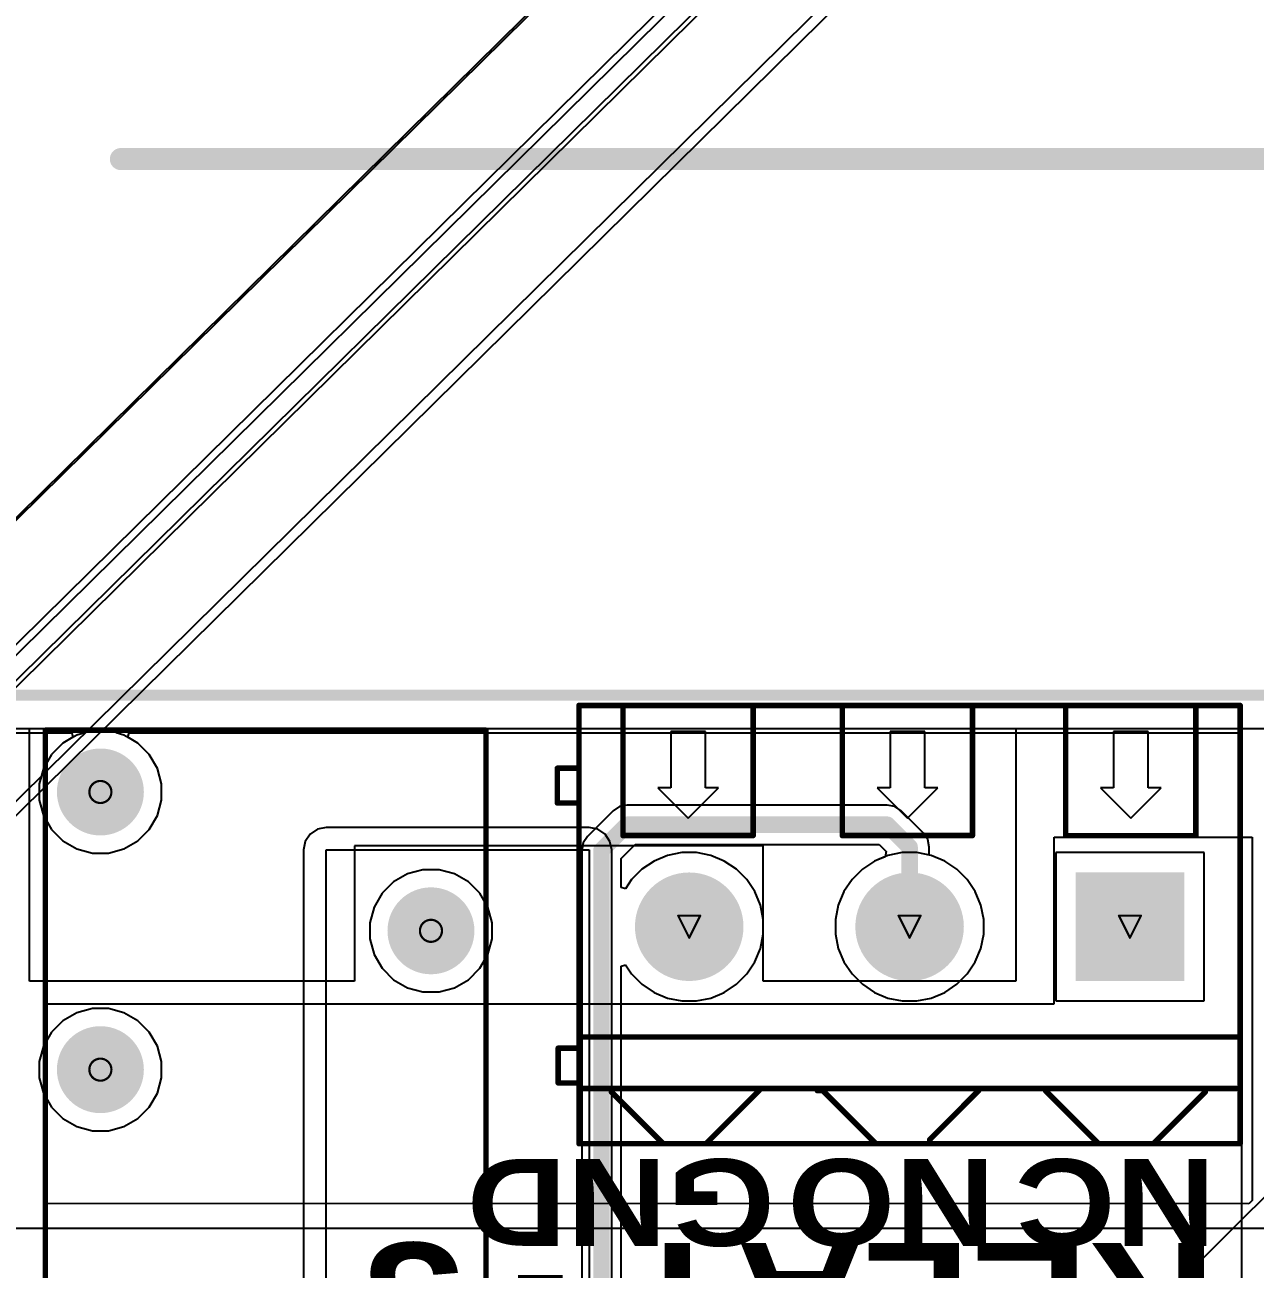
# Model space of a CAD drawing. Header units: inches. Extents: x -5 to 5328, y -4 to 5281.
# Drawn here: x 78.08 to 106.44, y 92.77 to 121.45 of the extents above; entities that cross this region are included whole.
import ezdxf

# ---------------------------------------------------------------- set-up
doc = ezdxf.new("R2010")
doc.units = ezdxf.units.IN
for name, color, linetype in [('Board Outline', 216, 'Continuous'), ('Bottom Layer', 5, 'Continuous'), ('Bottom Solder', 6, 'Continuous'), ('Dimensions', 6, 'Continuous'), ('Drill Drawing', 1, 'Continuous'), ('Layer 1', 16, 'Continuous'), ('Layer 2', 76, 'Continuous'), ('Multi-Layer', 9, 'Continuous'), ('Pad Holes', 156, 'Continuous'), ('Top Layer', 1, 'Continuous'), ('Top Overlay', 2, 'Continuous'), ('Top Solder', 216, 'Continuous')]:
    doc.layers.add(name, color=color, linetype=linetype)
doc.styles.add('Arial Black_Bold', font='', dxfattribs={"height": 0.2})
doc.styles.get('Arial Black_Bold').set_extended_font_data('Arial Black', bold=True)

# ---------------------------------------------------------------- blocks, each defined once
blk = doc.blocks.new('28_UFQFPN__4_4__7')
at = {"layer": 'Top Solder'}
for p in [(-1.739, 1.711), (-1.589, -1.289), (-1.289, -1.589), (-1.289, 2.211), (1.561, -1.589), (1.711, 2.211), (2.211, -1.289), (2.211, 1.711)]:
    blk.add_line(p, (5314.123, 5237.764), dxfattribs=at)
blk = doc.blocks.new('10_VQFN_HR__3_3__11')
at = {"layer": 'Top Solder'}
blk.add_line((1.326, 1.775), (5255.107, 5220.903), dxfattribs=at)
blk = doc.blocks.new('G6RN_1_DC24_122')
at = {"layer": 'Bottom Layer'}
h = blk.add_hatch(color=5, dxfattribs=at)
edge = h.paths.add_edge_path()
edge.add_arc((-3.81, 12.7), 0.9, 0, 360)
h = blk.add_hatch(color=5, dxfattribs=at)
edge = h.paths.add_edge_path()
edge.add_arc((3.81, 12.7), 0.9, 0, 360)
h = blk.add_hatch(color=5, dxfattribs=at)
edge = h.paths.add_edge_path()
edge.add_arc((3.81, -6.3), 0.9, 0, 360)
h = blk.add_hatch(color=5, dxfattribs=at)
edge = h.paths.add_edge_path()
edge.add_arc((-3.81, -9.5), 0.9, 0, 360)
h = blk.add_hatch(color=5, dxfattribs=at)
edge = h.paths.add_edge_path()
edge.add_arc((3.81, -12.7), 0.9, 0, 360)
at = {"layer": 'Bottom Solder'}
h = blk.add_hatch(color=6, dxfattribs=at)
edge = h.paths.add_edge_path()
edge.add_arc((-3.81, 12.7), 1.002, 0, 360)
h = blk.add_hatch(color=6, dxfattribs=at)
edge = h.paths.add_edge_path()
edge.add_arc((3.81, 12.7), 1.002, 0, 360)
h = blk.add_hatch(color=6, dxfattribs=at)
edge = h.paths.add_edge_path()
edge.add_arc((3.81, -6.3), 1.002, 0, 360)
h = blk.add_hatch(color=6, dxfattribs=at)
edge = h.paths.add_edge_path()
edge.add_arc((-3.81, -9.5), 1.002, 0, 360)
h = blk.add_hatch(color=6, dxfattribs=at)
edge = h.paths.add_edge_path()
edge.add_arc((3.81, -12.7), 1.002, 0, 360)
at = {"layer": 'Layer 1'}
h = blk.add_hatch(color=16, dxfattribs=at)
edge = h.paths.add_edge_path()
edge.add_arc((-3.81, 12.7), 0.9, 0, 360)
h = blk.add_hatch(color=16, dxfattribs=at)
edge = h.paths.add_edge_path()
edge.add_arc((3.81, 12.7), 0.9, 0, 360)
h = blk.add_hatch(color=16, dxfattribs=at)
edge = h.paths.add_edge_path()
edge.add_arc((3.81, -6.3), 0.9, 0, 360)
h = blk.add_hatch(color=16, dxfattribs=at)
edge = h.paths.add_edge_path()
edge.add_arc((-3.81, -9.5), 0.9, 0, 360)
h = blk.add_hatch(color=16, dxfattribs=at)
edge = h.paths.add_edge_path()
edge.add_arc((3.81, -12.7), 0.9, 0, 360)
at = {"layer": 'Layer 2'}
h = blk.add_hatch(color=76, dxfattribs=at)
edge = h.paths.add_edge_path()
edge.add_arc((-3.81, 12.7), 0.9, 0, 360)
h = blk.add_hatch(color=76, dxfattribs=at)
edge = h.paths.add_edge_path()
edge.add_arc((3.81, 12.7), 0.9, 0, 360)
h = blk.add_hatch(color=76, dxfattribs=at)
edge = h.paths.add_edge_path()
edge.add_arc((3.81, -6.3), 0.9, 0, 360)
h = blk.add_hatch(color=76, dxfattribs=at)
edge = h.paths.add_edge_path()
edge.add_arc((-3.81, -9.5), 0.9, 0, 360)
h = blk.add_hatch(color=76, dxfattribs=at)
edge = h.paths.add_edge_path()
edge.add_arc((3.81, -12.7), 0.9, 0, 360)
at = {"layer": 'Multi-Layer'}
h = blk.add_hatch(color=9, dxfattribs=at)
edge = h.paths.add_edge_path()
edge.add_arc((-3.81, 12.7), 0.9, 0, 360)
h = blk.add_hatch(color=9, dxfattribs=at)
edge = h.paths.add_edge_path()
edge.add_arc((3.81, 12.7), 0.9, 0, 360)
h = blk.add_hatch(color=9, dxfattribs=at)
edge = h.paths.add_edge_path()
edge.add_arc((3.81, -6.3), 0.9, 0, 360)
h = blk.add_hatch(color=9, dxfattribs=at)
edge = h.paths.add_edge_path()
edge.add_arc((-3.81, -9.5), 0.9, 0, 360)
h = blk.add_hatch(color=9, dxfattribs=at)
edge = h.paths.add_edge_path()
edge.add_arc((3.81, -12.7), 0.9, 0, 360)
at = {"layer": 'Pad Holes'}
h = blk.add_hatch(color=7, dxfattribs=at)
edge = h.paths.add_edge_path()
edge.add_arc((-3.81, 12.7), 0.6, 0, 360)
h = blk.add_hatch(color=7, dxfattribs=at)
edge = h.paths.add_edge_path()
edge.add_arc((3.81, 12.7), 0.6, 0, 360)
h = blk.add_hatch(color=7, dxfattribs=at)
edge = h.paths.add_edge_path()
edge.add_arc((3.81, -6.3), 0.6, 0, 360)
h = blk.add_hatch(color=7, dxfattribs=at)
edge = h.paths.add_edge_path()
edge.add_arc((-3.81, -9.5), 0.6, 0, 360)
h = blk.add_hatch(color=7, dxfattribs=at)
edge = h.paths.add_edge_path()
edge.add_arc((3.81, -12.7), 0.6, 0, 360)
at = {"layer": 'Top Layer'}
h = blk.add_hatch(color=1, dxfattribs=at)
edge = h.paths.add_edge_path()
edge.add_arc((-3.81, 12.7), 0.9, 0, 360)
h = blk.add_hatch(color=1, dxfattribs=at)
edge = h.paths.add_edge_path()
edge.add_arc((3.81, 12.7), 0.9, 0, 360)
h = blk.add_hatch(color=1, dxfattribs=at)
edge = h.paths.add_edge_path()
edge.add_arc((3.81, -6.3), 0.9, 0, 360)
h = blk.add_hatch(color=1, dxfattribs=at)
edge = h.paths.add_edge_path()
edge.add_arc((-3.81, -9.5), 0.9, 0, 360)
h = blk.add_hatch(color=1, dxfattribs=at)
edge = h.paths.add_edge_path()
edge.add_arc((3.81, -12.7), 0.9, 0, 360)
at = {"layer": 'Top Solder'}
h = blk.add_hatch(color=216, dxfattribs=at)
edge = h.paths.add_edge_path()
edge.add_arc((-3.81, 12.7), 1.002, 0, 360)
h = blk.add_hatch(color=216, dxfattribs=at)
edge = h.paths.add_edge_path()
edge.add_arc((3.81, 12.7), 1.002, 0, 360)
h = blk.add_hatch(color=216, dxfattribs=at)
edge = h.paths.add_edge_path()
edge.add_arc((3.81, -6.3), 1.002, 0, 360)
h = blk.add_hatch(color=216, dxfattribs=at)
edge = h.paths.add_edge_path()
edge.add_arc((-3.81, -9.5), 1.002, 0, 360)
h = blk.add_hatch(color=216, dxfattribs=at)
edge = h.paths.add_edge_path()
edge.add_arc((3.81, -12.7), 1.002, 0, 360)
at = {"layer": 'Top Overlay'}
for points in [[(5.08, 14.377, 0.127, 0.127, 0), (-5.08, 14.377, 0.127, 0.127, 0)], [(-5.08, -14.123, 0.127, 0.127, 0), (-5.08, 14.377, 0.127, 0.127, 0)], [(5.08, -14.123, 0.127, 0.127, 0), (5.08, 14.377, 0.127, 0.127, 0)], [(1.524, 13.462, 0.127, 0.127, 0), (-1.524, 13.462, 0.127, 0.127, 0)], [(-1.524, 13.462, 0.127, 0.127, 0), (-1.524, 12.192, 0.127, 0.127, 0)], [(1.524, 13.462, 0.127, 0.127, 0), (1.524, 12.192, 0.127, 0.127, 0)], [(1.524, 12.192, 0.127, 0.127, 0), (-1.524, 12.192, 0.127, 0.127, 0)], [(5.08, -14.123, 0.127, 0.127, 0), (-5.08, -14.123, 0.127, 0.127, 0)]]:
    blk.add_lwpolyline(points, format="xyseb", dxfattribs=at)
for points in [[(-5.112, 14.377, 0.0635, 0.0635, 1), (-5.048, 14.377, 0.0635, 0.0635, 1)], [(-5.112, 14.377, 0.0635, 0.0635, 1), (-5.048, 14.377, 0.0635, 0.0635, 1)], [(5.048, 14.377, 0.0635, 0.0635, 1), (5.112, 14.377, 0.0635, 0.0635, 1)], [(5.048, 14.377, 0.0635, 0.0635, 1), (5.112, 14.377, 0.0635, 0.0635, 1)], [(-1.556, 13.462, 0.0635, 0.0635, 1), (-1.492, 13.462, 0.0635, 0.0635, 1)], [(-1.556, 13.462, 0.0635, 0.0635, 1), (-1.492, 13.462, 0.0635, 0.0635, 1)], [(1.492, 13.462, 0.0635, 0.0635, 1), (1.556, 13.462, 0.0635, 0.0635, 1)], [(1.492, 13.462, 0.0635, 0.0635, 1), (1.556, 13.462, 0.0635, 0.0635, 1)], [(-1.556, 12.192, 0.0635, 0.0635, 1), (-1.492, 12.192, 0.0635, 0.0635, 1)], [(-1.556, 12.192, 0.0635, 0.0635, 1), (-1.492, 12.192, 0.0635, 0.0635, 1)], [(1.492, 12.192, 0.0635, 0.0635, 1), (1.556, 12.192, 0.0635, 0.0635, 1)], [(1.492, 12.192, 0.0635, 0.0635, 1), (1.556, 12.192, 0.0635, 0.0635, 1)], [(-5.112, -14.123, 0.0635, 0.0635, 1), (-5.048, -14.123, 0.0635, 0.0635, 1)], [(-5.112, -14.123, 0.0635, 0.0635, 1), (-5.048, -14.123, 0.0635, 0.0635, 1)], [(5.048, -14.123, 0.0635, 0.0635, 1), (5.112, -14.123, 0.0635, 0.0635, 1)], [(5.048, -14.123, 0.0635, 0.0635, 1), (5.112, -14.123, 0.0635, 0.0635, 1)]]:
    blk.add_lwpolyline(points, format="xyseb", close=True, dxfattribs=at)
blk = doc.blocks.new('DB128L_5_08_3P_GY_S_126')
at = {"layer": 'Bottom Layer'}
blk.add_hatch(color=5, dxfattribs=at).paths.add_polyline_path([(-6.28, 1.2), (-3.88, 1.2), (-3.88, -1.2), (-6.28, -1.2)])
h = blk.add_hatch(color=5, dxfattribs=at)
edge = h.paths.add_edge_path()
edge.add_arc((0, 0), 1.2, 0, 360)
h = blk.add_hatch(color=5, dxfattribs=at)
edge = h.paths.add_edge_path()
edge.add_arc((5.08, 0), 1.2, 0, 360)
at = {"layer": 'Bottom Solder'}
blk.add_hatch(color=6, dxfattribs=at).paths.add_polyline_path([(-6.331, 1.251), (-3.829, 1.251), (-3.829, -1.251), (-6.331, -1.251)])
h = blk.add_hatch(color=6, dxfattribs=at)
edge = h.paths.add_edge_path()
edge.add_arc((0, 0), 1.251, 0, 360)
h = blk.add_hatch(color=6, dxfattribs=at)
edge = h.paths.add_edge_path()
edge.add_arc((5.08, 0), 1.251, 0, 360)
at = {"layer": 'Layer 1'}
blk.add_hatch(color=16, dxfattribs=at).paths.add_polyline_path([(-6.28, 1.2), (-3.88, 1.2), (-3.88, -1.2), (-6.28, -1.2)])
h = blk.add_hatch(color=16, dxfattribs=at)
edge = h.paths.add_edge_path()
edge.add_arc((0, 0), 1.2, 0, 360)
h = blk.add_hatch(color=16, dxfattribs=at)
edge = h.paths.add_edge_path()
edge.add_arc((5.08, 0), 1.2, 0, 360)
at = {"layer": 'Layer 2'}
blk.add_hatch(color=76, dxfattribs=at).paths.add_polyline_path([(-6.28, 1.2), (-3.88, 1.2), (-3.88, -1.2), (-6.28, -1.2)])
h = blk.add_hatch(color=76, dxfattribs=at)
edge = h.paths.add_edge_path()
edge.add_arc((0, 0), 1.2, 0, 360)
h = blk.add_hatch(color=76, dxfattribs=at)
edge = h.paths.add_edge_path()
edge.add_arc((5.08, 0), 1.2, 0, 360)
at = {"layer": 'Multi-Layer'}
blk.add_hatch(color=9, dxfattribs=at).paths.add_polyline_path([(-6.28, 1.2), (-3.88, 1.2), (-3.88, -1.2), (-6.28, -1.2)])
h = blk.add_hatch(color=9, dxfattribs=at)
edge = h.paths.add_edge_path()
edge.add_arc((0, 0), 1.2, 0, 360)
h = blk.add_hatch(color=9, dxfattribs=at)
edge = h.paths.add_edge_path()
edge.add_arc((5.08, 0), 1.2, 0, 360)
at = {"layer": 'Pad Holes'}
h = blk.add_hatch(color=7, dxfattribs=at)
edge = h.paths.add_edge_path()
edge.add_arc((-5.08, 0), 0.8, 0, 360)
h = blk.add_hatch(color=7, dxfattribs=at)
edge = h.paths.add_edge_path()
edge.add_arc((0, 0), 0.8, 0, 360)
h = blk.add_hatch(color=7, dxfattribs=at)
edge = h.paths.add_edge_path()
edge.add_arc((5.08, 0), 0.8, 0, 360)
at = {"layer": 'Top Layer'}
blk.add_hatch(color=1, dxfattribs=at).paths.add_polyline_path([(-6.28, 1.2), (-3.88, 1.2), (-3.88, -1.2), (-6.28, -1.2)])
h = blk.add_hatch(color=1, dxfattribs=at)
edge = h.paths.add_edge_path()
edge.add_arc((0, 0), 1.2, 0, 360)
h = blk.add_hatch(color=1, dxfattribs=at)
edge = h.paths.add_edge_path()
edge.add_arc((5.08, 0), 1.2, 0, 360)
at = {"layer": 'Top Solder'}
blk.add_hatch(color=216, dxfattribs=at).paths.add_polyline_path([(-6.331, 1.251), (-3.829, 1.251), (-3.829, -1.251), (-6.331, -1.251)])
h = blk.add_hatch(color=216, dxfattribs=at)
edge = h.paths.add_edge_path()
edge.add_arc((0, 0), 1.251, 0, 360)
h = blk.add_hatch(color=216, dxfattribs=at)
edge = h.paths.add_edge_path()
edge.add_arc((5.08, 0), 1.251, 0, 360)
at = {"layer": 'Top Overlay'}
for p, q in [((-5.1, -2.5), (-5.8, -3.2)), ((-4.4, -3.2), (-5.1, -2.5)), ((-5.1, -2.5), (-5.1, -2.5)), ((0.048, -2.5), (-0.652, -3.2)), ((0.748, -3.2), (0.048, -2.5)), ((0.048, -2.5), (0.048, -2.5)), ((5.103, -2.5), (4.403, -3.2)), ((5.803, -3.2), (5.103, -2.5)), ((5.103, -2.5), (5.103, -2.5)), ((-5.8, -3.2), (-5.5, -3.2)), ((-5.5, -3.2), (-5.5, -4.5)), ((-4.7, -4.5), (-4.7, -3.2)), ((-4.7, -3.2), (-4.4, -3.2)), ((-0.652, -3.2), (-0.352, -3.2)), ((-0.352, -3.2), (-0.352, -4.5)), ((0.448, -4.5), (0.448, -3.2)), ((0.448, -3.2), (0.748, -3.2)), ((4.403, -3.2), (4.703, -3.2)), ((4.703, -3.2), (4.703, -4.5)), ((5.503, -4.5), (5.503, -3.2)), ((5.503, -3.2), (5.803, -3.2)), ((-5.5, -4.5), (-4.7, -4.5)), ((-0.352, -4.5), (0.448, -4.5)), ((4.703, -4.5), (5.503, -4.5))]:
    blk.add_line(p, q, dxfattribs=at)
for points in [[(-7.62, -5.1, 0.127, 0.127, 0), (-7.62, 5, 0.127, 0.127, 0)], [(7.62, 5, 0.127, 0.127, 0), (-7.62, 5, 0.127, 0.127, 0)], [(-5.623, 5, 0.127, 0.127, 0), (-6.817, 3.806, 0.127, 0.127, 0)], [(-4.356, 5, 0.127, 0.127, 0), (-4.455, 5, 0.127, 0.127, 0)], [(-3.134, 3.778, 0.127, 0.127, 0), (-4.356, 5, 0.127, 0.127, 0)], [(-0.467, 4.902, 0.127, 0.127, 0), (-1.59, 3.778, 0.127, 0.127, 0)], [(-0.467, 5, 0.127, 0.127, 0), (-0.467, 4.902, 0.127, 0.127, 0)], [(2, 3.778, 0.127, 0.127, 0), (0.778, 5, 0.127, 0.127, 0)], [(4.689, 4.997, 0.127, 0.127, 0), (3.47, 3.778, 0.127, 0.127, 0)], [(4.689, 5, 0.127, 0.127, 0), (4.689, 4.997, 0.127, 0.127, 0)], [(6.874, 3.806, 0.127, 0.127, 0), (5.68, 5, 0.127, 0.127, 0)], [(7.62, 5, 0.127, 0.127, 0), (7.62, -5.1, 0.127, 0.127, 0)], [(7.53, 3.729, 0.127, 0.127, 0), (-7.53, 3.729, 0.127, 0.127, 0)], [(-6.817, 3.778, 0.127, 0.127, 0), (-6.817, 3.806, 0.127, 0.127, 0)], [(2.124, 3.778, 0.127, 0.127, 0), (2, 3.778, 0.127, 0.127, 0)], [(6.874, 3.806, 0.127, 0.127, 0), (6.874, 3.778, 0.127, 0.127, 0)], [(8.1, 3.6, 0.127, 0.127, 0), (7.6, 3.6, 0.127, 0.127, 0)], [(8.1, 3.6, 0.127, 0.127, 0), (8.1, 2.8, 0.127, 0.127, 0)], [(7.53, 2.54, 0.127, 0.127, 0), (-7.53, 2.54, 0.127, 0.127, 0)], [(8.1, 2.8, 0.127, 0.127, 0), (7.6, 2.8, 0.127, 0.127, 0)], [(-3.599, -2.1, 0.127, 0.127, 0), (-6.599, -2.1, 0.127, 0.127, 0)], [(-6.599, -2.1, 0.127, 0.127, 0), (-6.599, -5.1, 0.127, 0.127, 0)], [(-3.599, -2.1, 0.127, 0.127, 0), (-3.599, -5.1, 0.127, 0.127, 0)], [(1.55, -2.101, 0.127, 0.127, 0), (-1.449, -2.101, 0.127, 0.127, 0)], [(-1.449, -2.101, 0.127, 0.127, 0), (-1.449, -5.1, 0.127, 0.127, 0)], [(1.55, -2.101, 0.127, 0.127, 0), (1.55, -5.1, 0.127, 0.127, 0)], [(6.605, -2.101, 0.127, 0.127, 0), (3.605, -2.101, 0.127, 0.127, 0)], [(3.605, -2.101, 0.127, 0.127, 0), (3.605, -5.1, 0.127, 0.127, 0)], [(6.605, -5.1, 0.127, 0.127, 0), (6.605, -2.101, 0.127, 0.127, 0)], [(8.12, -2.853, 0.127, 0.127, 0), (7.62, -2.853, 0.127, 0.127, 0)], [(8.12, -2.853, 0.127, 0.127, 0), (8.12, -3.653, 0.127, 0.127, 0)], [(8.12, -3.653, 0.127, 0.127, 0), (7.62, -3.653, 0.127, 0.127, 0)], [(7.62, -5.1, 0.127, 0.127, 0), (-7.62, -5.1, 0.127, 0.127, 0)]]:
    blk.add_lwpolyline(points, format="xyseb", dxfattribs=at)
for points in [[(-7.652, 5, 0.0635, 0.0635, 1), (-7.588, 5, 0.0635, 0.0635, 1)], [(-7.652, 5, 0.0635, 0.0635, 1), (-7.588, 5, 0.0635, 0.0635, 1)], [(-5.655, 5, 0.0635, 0.0635, 1), (-5.591, 5, 0.0635, 0.0635, 1)], [(-4.486, 5, 0.0635, 0.0635, 1), (-4.423, 5, 0.0635, 0.0635, 1)], [(-4.387, 5, 0.0635, 0.0635, 1), (-4.324, 5, 0.0635, 0.0635, 1)], [(-4.387, 5, 0.0635, 0.0635, 1), (-4.324, 5, 0.0635, 0.0635, 1)], [(-0.499, 5, 0.0635, 0.0635, 1), (-0.435, 5, 0.0635, 0.0635, 1)], [(-0.499, 4.902, 0.0635, 0.0635, 1), (-0.435, 4.902, 0.0635, 0.0635, 1)], [(-0.499, 4.902, 0.0635, 0.0635, 1), (-0.435, 4.902, 0.0635, 0.0635, 1)], [(0.746, 5, 0.0635, 0.0635, 1), (0.81, 5, 0.0635, 0.0635, 1)], [(4.658, 5, 0.0635, 0.0635, 1), (4.721, 5, 0.0635, 0.0635, 1)], [(4.658, 4.997, 0.0635, 0.0635, 1), (4.721, 4.997, 0.0635, 0.0635, 1)], [(4.658, 4.997, 0.0635, 0.0635, 1), (4.721, 4.997, 0.0635, 0.0635, 1)], [(5.648, 5, 0.0635, 0.0635, 1), (5.712, 5, 0.0635, 0.0635, 1)], [(7.588, 5, 0.0635, 0.0635, 1), (7.652, 5, 0.0635, 0.0635, 1)], [(7.588, 5, 0.0635, 0.0635, 1), (7.652, 5, 0.0635, 0.0635, 1)], [(-7.562, 3.729, 0.0635, 0.0635, 1), (-7.498, 3.729, 0.0635, 0.0635, 1)], [(-6.849, 3.806, 0.0635, 0.0635, 1), (-6.785, 3.806, 0.0635, 0.0635, 1)], [(-6.849, 3.806, 0.0635, 0.0635, 1), (-6.785, 3.806, 0.0635, 0.0635, 1)], [(-6.849, 3.778, 0.0635, 0.0635, 1), (-6.785, 3.778, 0.0635, 0.0635, 1)], [(-3.166, 3.778, 0.0635, 0.0635, 1), (-3.102, 3.778, 0.0635, 0.0635, 1)], [(-1.622, 3.778, 0.0635, 0.0635, 1), (-1.559, 3.778, 0.0635, 0.0635, 1)], [(1.968, 3.778, 0.0635, 0.0635, 1), (2.031, 3.778, 0.0635, 0.0635, 1)], [(1.968, 3.778, 0.0635, 0.0635, 1), (2.031, 3.778, 0.0635, 0.0635, 1)], [(2.092, 3.778, 0.0635, 0.0635, 1), (2.156, 3.778, 0.0635, 0.0635, 1)], [(3.438, 3.778, 0.0635, 0.0635, 1), (3.502, 3.778, 0.0635, 0.0635, 1)], [(6.842, 3.806, 0.0635, 0.0635, 1), (6.906, 3.806, 0.0635, 0.0635, 1)], [(6.842, 3.806, 0.0635, 0.0635, 1), (6.906, 3.806, 0.0635, 0.0635, 1)], [(6.842, 3.778, 0.0635, 0.0635, 1), (6.906, 3.778, 0.0635, 0.0635, 1)], [(7.498, 3.729, 0.0635, 0.0635, 1), (7.562, 3.729, 0.0635, 0.0635, 1)], [(7.568, 3.6, 0.0635, 0.0635, 1), (7.632, 3.6, 0.0635, 0.0635, 1)], [(8.068, 3.6, 0.0635, 0.0635, 1), (8.132, 3.6, 0.0635, 0.0635, 1)], [(8.068, 3.6, 0.0635, 0.0635, 1), (8.132, 3.6, 0.0635, 0.0635, 1)], [(-7.562, 2.54, 0.0635, 0.0635, 1), (-7.498, 2.54, 0.0635, 0.0635, 1)], [(7.498, 2.54, 0.0635, 0.0635, 1), (7.562, 2.54, 0.0635, 0.0635, 1)], [(7.568, 2.8, 0.0635, 0.0635, 1), (7.632, 2.8, 0.0635, 0.0635, 1)], [(8.068, 2.8, 0.0635, 0.0635, 1), (8.132, 2.8, 0.0635, 0.0635, 1)], [(8.068, 2.8, 0.0635, 0.0635, 1), (8.132, 2.8, 0.0635, 0.0635, 1)], [(-6.631, -2.1, 0.0635, 0.0635, 1), (-6.567, -2.1, 0.0635, 0.0635, 1)], [(-6.631, -2.1, 0.0635, 0.0635, 1), (-6.567, -2.1, 0.0635, 0.0635, 1)], [(-3.631, -2.1, 0.0635, 0.0635, 1), (-3.567, -2.1, 0.0635, 0.0635, 1)], [(-3.631, -2.1, 0.0635, 0.0635, 1), (-3.567, -2.1, 0.0635, 0.0635, 1)], [(-1.481, -2.101, 0.0635, 0.0635, 1), (-1.418, -2.101, 0.0635, 0.0635, 1)], [(-1.481, -2.101, 0.0635, 0.0635, 1), (-1.418, -2.101, 0.0635, 0.0635, 1)], [(1.519, -2.101, 0.0635, 0.0635, 1), (1.582, -2.101, 0.0635, 0.0635, 1)], [(1.519, -2.101, 0.0635, 0.0635, 1), (1.582, -2.101, 0.0635, 0.0635, 1)], [(3.574, -2.101, 0.0635, 0.0635, 1), (3.637, -2.101, 0.0635, 0.0635, 1)], [(3.574, -2.101, 0.0635, 0.0635, 1), (3.637, -2.101, 0.0635, 0.0635, 1)], [(6.573, -2.101, 0.0635, 0.0635, 1), (6.637, -2.101, 0.0635, 0.0635, 1)], [(6.573, -2.101, 0.0635, 0.0635, 1), (6.637, -2.101, 0.0635, 0.0635, 1)], [(7.588, -2.853, 0.0635, 0.0635, 1), (7.652, -2.853, 0.0635, 0.0635, 1)], [(8.088, -2.853, 0.0635, 0.0635, 1), (8.152, -2.853, 0.0635, 0.0635, 1)], [(8.088, -2.853, 0.0635, 0.0635, 1), (8.152, -2.853, 0.0635, 0.0635, 1)], [(7.588, -3.653, 0.0635, 0.0635, 1), (7.652, -3.653, 0.0635, 0.0635, 1)], [(8.088, -3.653, 0.0635, 0.0635, 1), (8.152, -3.653, 0.0635, 0.0635, 1)], [(8.088, -3.653, 0.0635, 0.0635, 1), (8.152, -3.653, 0.0635, 0.0635, 1)], [(-7.652, -5.1, 0.0635, 0.0635, 1), (-7.588, -5.1, 0.0635, 0.0635, 1)], [(-7.652, -5.1, 0.0635, 0.0635, 1), (-7.588, -5.1, 0.0635, 0.0635, 1)], [(-6.631, -5.1, 0.0635, 0.0635, 1), (-6.567, -5.1, 0.0635, 0.0635, 1)], [(-3.631, -5.1, 0.0635, 0.0635, 1), (-3.567, -5.1, 0.0635, 0.0635, 1)], [(-1.481, -5.1, 0.0635, 0.0635, 1), (-1.418, -5.1, 0.0635, 0.0635, 1)], [(1.519, -5.1, 0.0635, 0.0635, 1), (1.582, -5.1, 0.0635, 0.0635, 1)], [(3.574, -5.1, 0.0635, 0.0635, 1), (3.637, -5.1, 0.0635, 0.0635, 1)], [(6.573, -5.1, 0.0635, 0.0635, 1), (6.637, -5.1, 0.0635, 0.0635, 1)], [(7.588, -5.1, 0.0635, 0.0635, 1), (7.652, -5.1, 0.0635, 0.0635, 1)], [(7.588, -5.1, 0.0635, 0.0635, 1), (7.652, -5.1, 0.0635, 0.0635, 1)]]:
    blk.add_lwpolyline(points, format="xyseb", close=True, dxfattribs=at)

msp = doc.modelspace()

# ---------------------------------------------------------------- linework, layer by layer
at = {"layer": 'Board Outline'}
msp.add_lwpolyline([(-4.019, 106, 0.254, 0.254, 0), (145.981, 106, 0.254, 0.254, 0)], format="xyseb", dxfattribs=at)
at = {"layer": 'Bottom Layer'}
for p, q in [((2.555, 105.231), (79.448, 105.231)), ((79.277, 105.081), (78.956, 104.895)), ((79.461, 105.13), (79.277, 105.081)), ((79.448, 105.231), (79.461, 105.13)), ((80.18, 105.13), (80.193, 105.231)), ((80.364, 105.081), (80.18, 105.13)), ((80.193, 105.231), (139.383, 105.231)), ((80.685, 104.895), (80.364, 105.081)), ((78.956, 104.895), (78.694, 104.633)), ((80.947, 104.633), (80.685, 104.895)), ((78.694, 104.633), (78.508, 104.312)), ((81.133, 104.312), (80.947, 104.633)), ((78.508, 104.312), (78.412, 103.954)), ((81.228, 103.954), (81.133, 104.312)), ((78.412, 103.954), (78.412, 103.583)), ((81.228, 103.583), (81.228, 103.954)), ((78.412, 103.583), (78.508, 103.225)), ((81.133, 103.225), (81.228, 103.583)), ((78.508, 103.225), (78.694, 102.904)), ((80.947, 102.904), (81.133, 103.225)), ((78.694, 102.904), (78.956, 102.642)), ((80.685, 102.642), (80.947, 102.904)), ((84.655, 102.798), (84.543, 102.63)), ((84.823, 102.91), (84.655, 102.798)), ((85.021, 102.949), (84.823, 102.91)), ((91.088, 102.949), (85.021, 102.949)), ((91.287, 102.91), (91.088, 102.949)), ((91.455, 102.798), (91.287, 102.91)), ((91.567, 102.63), (91.455, 102.798)), ((78.956, 102.642), (79.277, 102.456)), ((79.277, 102.456), (79.635, 102.36)), ((80.006, 102.36), (80.364, 102.456)), ((80.364, 102.456), (80.685, 102.642)), ((84.543, 102.63), (84.503, 102.431)), ((84.503, 102.431), (84.503, 86.067)), ((85.021, 80.546), (85.021, 102.431)), ((85.021, 102.431), (91.088, 102.431)), ((91.088, 102.431), (91.088, 88.166)), ((91.606, 102.431), (91.567, 102.63)), ((91.606, 88.684), (91.606, 102.431)), ((79.635, 102.36), (80.006, 102.36)), ((97.664, 102.175), (97.384, 101.988)), ((97.975, 102.304), (97.664, 102.175)), ((98.305, 102.37), (97.975, 102.304)), ((98.641, 102.37), (98.305, 102.37)), ((98.971, 102.304), (98.641, 102.37)), ((99.282, 102.175), (98.971, 102.304)), ((99.562, 101.988), (99.282, 102.175)), ((105.261, 102.37), (101.845, 102.37)), ((101.845, 102.37), (101.845, 98.954)), ((105.261, 98.954), (105.261, 102.37)), ((97.384, 101.988), (97.146, 101.75)), ((99.799, 101.75), (99.562, 101.988)), ((97.146, 101.75), (96.959, 101.471)), ((99.986, 101.471), (99.799, 101.75)), ((96.959, 101.471), (96.83, 101.16)), ((100.115, 101.16), (99.986, 101.471)), ((96.83, 101.16), (96.765, 100.83)), ((100.181, 100.83), (100.115, 101.16)), ((96.765, 100.83), (96.765, 100.493)), ((100.181, 100.493), (100.181, 100.83)), ((96.765, 100.493), (96.83, 100.163)), ((100.115, 100.163), (100.181, 100.493)), ((96.83, 100.163), (96.959, 99.853)), ((99.986, 99.853), (100.115, 100.163)), ((96.959, 99.853), (97.146, 99.573)), ((99.799, 99.573), (99.986, 99.853)), ((97.146, 99.573), (97.384, 99.335)), ((99.562, 99.335), (99.799, 99.573)), ((97.384, 99.335), (97.664, 99.148)), ((99.282, 99.148), (99.562, 99.335)), ((97.664, 99.148), (97.975, 99.019)), ((97.975, 99.019), (98.305, 98.954)), ((98.305, 98.954), (98.641, 98.954)), ((98.641, 98.954), (98.971, 99.019)), ((98.971, 99.019), (99.282, 99.148)), ((101.845, 98.954), (105.261, 98.954)), ((79.277, 98.68), (78.956, 98.495)), ((79.635, 98.776), (79.277, 98.68)), ((80.006, 98.776), (79.635, 98.776)), ((80.364, 98.68), (80.006, 98.776)), ((80.685, 98.495), (80.364, 98.68)), ((78.956, 98.495), (78.694, 98.233)), ((80.947, 98.233), (80.685, 98.495)), ((78.694, 98.233), (78.508, 97.912)), ((81.133, 97.912), (80.947, 98.233)), ((78.508, 97.912), (78.412, 97.554)), ((81.228, 97.554), (81.133, 97.912)), ((78.412, 97.554), (78.412, 97.183)), ((81.228, 97.183), (81.228, 97.554)), ((78.412, 97.183), (78.508, 96.825)), ((81.133, 96.825), (81.228, 97.183)), ((78.508, 96.825), (78.694, 96.504)), ((80.947, 96.504), (81.133, 96.825)), ((78.694, 96.504), (78.956, 96.242)), ((80.685, 96.242), (80.947, 96.504)), ((78.956, 96.242), (79.277, 96.056)), ((80.364, 96.056), (80.685, 96.242)), ((79.277, 96.056), (79.635, 95.96)), ((79.635, 95.96), (80.006, 95.96)), ((80.006, 95.96), (80.364, 96.056))]:
    msp.add_line(p, q, dxfattribs=at)
at = {"layer": 'Dimensions'}
msp.add_lwpolyline([(80.292, 118.355, 0.508, 0.508, 0), (145.981, 118.355, 0.508, 0.508, 0)], format="xyseb", dxfattribs=at)
msp.add_lwpolyline([(80.165, 118.355, 0.254, 0.254, 1), (80.419, 118.355, 0.254, 0.254, 1)], format="xyseb", close=True, dxfattribs=at)
at = {"layer": 'Drill Drawing'}
for points in [[(80.074, 103.768, 0.0508, 0.0508, 1), (79.566, 103.768, 0.0508, 0.0508, 1)], [(79.554, 103.768, 0.0254, 0.0254, 1), (79.579, 103.768, 0.0254, 0.0254, 1)], [(80.062, 103.768, 0.0254, 0.0254, 1), (80.087, 103.768, 0.0254, 0.0254, 1)], [(87.694, 100.568, 0.0508, 0.0508, 1), (87.186, 100.568, 0.0508, 0.0508, 1)], [(93.126, 100.916, 0.0254, 0.0254, 1), (93.151, 100.916, 0.0254, 0.0254, 1)], [(93.126, 100.916, 0.0254, 0.0254, 1), (93.151, 100.916, 0.0254, 0.0254, 1)], [(93.634, 100.916, 0.0254, 0.0254, 1), (93.659, 100.916, 0.0254, 0.0254, 1)], [(93.634, 100.916, 0.0254, 0.0254, 1), (93.659, 100.916, 0.0254, 0.0254, 1)], [(98.206, 100.916, 0.0254, 0.0254, 1), (98.231, 100.916, 0.0254, 0.0254, 1)], [(98.206, 100.916, 0.0254, 0.0254, 1), (98.231, 100.916, 0.0254, 0.0254, 1)], [(98.714, 100.916, 0.0254, 0.0254, 1), (98.739, 100.916, 0.0254, 0.0254, 1)], [(98.714, 100.916, 0.0254, 0.0254, 1), (98.739, 100.916, 0.0254, 0.0254, 1)], [(103.286, 100.916, 0.0254, 0.0254, 1), (103.311, 100.916, 0.0254, 0.0254, 1)], [(103.286, 100.916, 0.0254, 0.0254, 1), (103.311, 100.916, 0.0254, 0.0254, 1)], [(103.794, 100.916, 0.0254, 0.0254, 1), (103.819, 100.916, 0.0254, 0.0254, 1)], [(103.794, 100.916, 0.0254, 0.0254, 1), (103.819, 100.916, 0.0254, 0.0254, 1)], [(87.174, 100.568, 0.0254, 0.0254, 1), (87.199, 100.568, 0.0254, 0.0254, 1)], [(87.682, 100.568, 0.0254, 0.0254, 1), (87.707, 100.568, 0.0254, 0.0254, 1)], [(93.38, 100.408, 0.0254, 0.0254, 1), (93.405, 100.408, 0.0254, 0.0254, 1)], [(93.38, 100.408, 0.0254, 0.0254, 1), (93.405, 100.408, 0.0254, 0.0254, 1)], [(98.46, 100.408, 0.0254, 0.0254, 1), (98.485, 100.408, 0.0254, 0.0254, 1)], [(98.46, 100.408, 0.0254, 0.0254, 1), (98.485, 100.408, 0.0254, 0.0254, 1)], [(103.54, 100.408, 0.0254, 0.0254, 1), (103.565, 100.408, 0.0254, 0.0254, 1)], [(103.54, 100.408, 0.0254, 0.0254, 1), (103.565, 100.408, 0.0254, 0.0254, 1)], [(80.074, 97.368, 0.0508, 0.0508, 1), (79.566, 97.368, 0.0508, 0.0508, 1)], [(79.554, 97.368, 0.0254, 0.0254, 1), (79.579, 97.368, 0.0254, 0.0254, 1)], [(80.062, 97.368, 0.0254, 0.0254, 1), (80.087, 97.368, 0.0254, 0.0254, 1)]]:
    msp.add_lwpolyline(points, format="xyseb", close=True, dxfattribs=at)
for points in [[(93.139, 100.916, 0.0508, 0.0508, 0), (93.647, 100.916, 0.0508, 0.0508, 0)], [(93.139, 100.916, 0.0508, 0.0508, 0), (93.393, 100.408, 0.0508, 0.0508, 0)], [(93.393, 100.408, 0.0508, 0.0508, 0), (93.647, 100.916, 0.0508, 0.0508, 0)], [(98.219, 100.916, 0.0508, 0.0508, 0), (98.727, 100.916, 0.0508, 0.0508, 0)], [(98.219, 100.916, 0.0508, 0.0508, 0), (98.473, 100.408, 0.0508, 0.0508, 0)], [(98.473, 100.408, 0.0508, 0.0508, 0), (98.727, 100.916, 0.0508, 0.0508, 0)], [(103.299, 100.916, 0.0508, 0.0508, 0), (103.807, 100.916, 0.0508, 0.0508, 0)], [(103.299, 100.916, 0.0508, 0.0508, 0), (103.553, 100.408, 0.0508, 0.0508, 0)], [(103.553, 100.408, 0.0508, 0.0508, 0), (103.807, 100.916, 0.0508, 0.0508, 0)]]:
    msp.add_lwpolyline(points, format="xyseb", dxfattribs=at)
at = {"layer": 'Layer 1'}
for p, q in [((2.555, 105.231), (79.448, 105.231)), ((79.277, 105.081), (78.956, 104.895)), ((79.461, 105.13), (79.277, 105.081)), ((79.448, 105.231), (79.461, 105.13)), ((80.18, 105.13), (80.193, 105.231)), ((80.364, 105.081), (80.18, 105.13)), ((80.193, 105.231), (139.383, 105.231)), ((80.685, 104.895), (80.364, 105.081)), ((78.956, 104.895), (78.694, 104.633)), ((80.947, 104.633), (80.685, 104.895)), ((78.694, 104.633), (78.508, 104.312)), ((81.133, 104.312), (80.947, 104.633)), ((78.508, 104.312), (78.412, 103.954)), ((81.228, 103.954), (81.133, 104.312)), ((78.412, 103.954), (78.412, 103.583)), ((81.228, 103.583), (81.228, 103.954)), ((78.412, 103.583), (78.508, 103.225)), ((81.133, 103.225), (81.228, 103.583)), ((78.508, 103.225), (78.694, 102.904)), ((80.947, 102.904), (81.133, 103.225)), ((78.694, 102.904), (78.956, 102.642)), ((80.685, 102.642), (80.947, 102.904)), ((78.956, 102.642), (79.277, 102.456)), ((79.277, 102.456), (79.635, 102.36)), ((80.006, 102.36), (80.364, 102.456)), ((80.364, 102.456), (80.685, 102.642)), ((79.635, 102.36), (80.006, 102.36)), ((97.664, 102.175), (97.384, 101.988)), ((97.975, 102.304), (97.664, 102.175)), ((98.305, 102.37), (97.975, 102.304)), ((98.641, 102.37), (98.305, 102.37)), ((98.971, 102.304), (98.641, 102.37)), ((99.282, 102.175), (98.971, 102.304)), ((99.562, 101.988), (99.282, 102.175)), ((105.261, 102.37), (101.845, 102.37)), ((101.845, 102.37), (101.845, 98.954)), ((105.261, 98.954), (105.261, 102.37)), ((86.897, 101.88), (86.576, 101.695)), ((87.255, 101.976), (86.897, 101.88)), ((87.626, 101.976), (87.255, 101.976)), ((87.984, 101.88), (87.626, 101.976)), ((88.305, 101.695), (87.984, 101.88)), ((97.384, 101.988), (97.146, 101.75)), ((99.799, 101.75), (99.562, 101.988)), ((86.576, 101.695), (86.314, 101.433)), ((88.567, 101.433), (88.305, 101.695)), ((97.146, 101.75), (96.959, 101.471)), ((99.986, 101.471), (99.799, 101.75)), ((86.314, 101.433), (86.128, 101.112)), ((88.753, 101.112), (88.567, 101.433)), ((96.959, 101.471), (96.83, 101.16)), ((100.115, 101.16), (99.986, 101.471)), ((86.128, 101.112), (86.032, 100.754)), ((88.848, 100.754), (88.753, 101.112)), ((96.83, 101.16), (96.765, 100.83)), ((100.181, 100.83), (100.115, 101.16)), ((86.032, 100.754), (86.032, 100.383)), ((88.848, 100.383), (88.848, 100.754)), ((96.765, 100.83), (96.765, 100.493)), ((100.181, 100.493), (100.181, 100.83)), ((86.032, 100.383), (86.128, 100.025)), ((88.753, 100.025), (88.848, 100.383)), ((96.765, 100.493), (96.83, 100.163)), ((100.115, 100.163), (100.181, 100.493)), ((96.83, 100.163), (96.959, 99.853)), ((99.986, 99.853), (100.115, 100.163)), ((86.128, 100.025), (86.314, 99.704)), ((88.567, 99.704), (88.753, 100.025)), ((96.959, 99.853), (97.146, 99.573)), ((99.799, 99.573), (99.986, 99.853)), ((86.314, 99.704), (86.576, 99.442)), ((88.305, 99.442), (88.567, 99.704)), ((97.146, 99.573), (97.384, 99.335)), ((99.562, 99.335), (99.799, 99.573)), ((86.576, 99.442), (86.897, 99.256)), ((86.897, 99.256), (87.255, 99.16)), ((87.626, 99.16), (87.984, 99.256)), ((87.984, 99.256), (88.305, 99.442)), ((97.384, 99.335), (97.664, 99.148)), ((99.282, 99.148), (99.562, 99.335)), ((87.255, 99.16), (87.626, 99.16)), ((97.664, 99.148), (97.975, 99.019)), ((97.975, 99.019), (98.305, 98.954)), ((98.305, 98.954), (98.641, 98.954)), ((98.641, 98.954), (98.971, 99.019)), ((98.971, 99.019), (99.282, 99.148)), ((101.845, 98.954), (105.261, 98.954)), ((79.277, 98.68), (78.956, 98.495)), ((79.635, 98.776), (79.277, 98.68)), ((80.006, 98.776), (79.635, 98.776)), ((80.364, 98.68), (80.006, 98.776)), ((80.685, 98.495), (80.364, 98.68)), ((78.956, 98.495), (78.694, 98.233)), ((80.947, 98.233), (80.685, 98.495)), ((78.694, 98.233), (78.508, 97.912)), ((81.133, 97.912), (80.947, 98.233)), ((78.508, 97.912), (78.412, 97.554)), ((81.228, 97.554), (81.133, 97.912)), ((78.412, 97.554), (78.412, 97.183)), ((81.228, 97.183), (81.228, 97.554)), ((78.412, 97.183), (78.508, 96.825)), ((81.133, 96.825), (81.228, 97.183)), ((78.508, 96.825), (78.694, 96.504)), ((80.947, 96.504), (81.133, 96.825)), ((78.694, 96.504), (78.956, 96.242)), ((80.685, 96.242), (80.947, 96.504)), ((78.956, 96.242), (79.277, 96.056)), ((80.364, 96.056), (80.685, 96.242)), ((79.277, 96.056), (79.635, 95.96)), ((79.635, 95.96), (80.006, 95.96)), ((80.006, 95.96), (80.364, 96.056))]:
    msp.add_line(p, q, dxfattribs=at)
at = {"layer": 'Layer 2'}
for p, q in [((75.242, 105.131), (79.161, 105.131)), ((79.188, 105.029), (78.956, 104.895)), ((79.161, 105.131), (79.188, 105.029)), ((80.453, 105.029), (80.48, 105.131)), ((80.685, 104.895), (80.453, 105.029)), ((80.48, 105.131), (106.121, 105.131)), ((106.121, 105.131), (106.121, 37.329)), ((78.956, 104.895), (78.694, 104.633)), ((80.947, 104.633), (80.685, 104.895)), ((78.694, 104.633), (78.508, 104.312)), ((81.133, 104.312), (80.947, 104.633)), ((78.508, 104.312), (78.412, 103.954)), ((81.228, 103.954), (81.133, 104.312)), ((78.412, 103.954), (78.412, 103.583)), ((81.228, 103.583), (81.228, 103.954)), ((78.412, 103.583), (78.508, 103.225)), ((81.133, 103.225), (81.228, 103.583)), ((91.642, 103.333), (91.05, 102.741)), ((91.789, 103.432), (91.642, 103.333)), ((91.642, 103.333), (91.642, 103.333)), ((91.963, 103.466), (91.789, 103.432)), ((91.963, 103.466), (91.963, 103.466)), ((97.959, 103.466), (91.963, 103.466)), ((98.132, 103.432), (97.959, 103.466)), ((98.279, 103.333), (98.132, 103.432)), ((98.793, 102.82), (98.279, 103.333)), ((78.508, 103.225), (78.694, 102.904)), ((80.947, 102.904), (81.133, 103.225)), ((78.694, 102.904), (78.956, 102.642)), ((80.685, 102.642), (80.947, 102.904)), ((91.05, 102.741), (90.951, 102.594)), ((98.891, 102.673), (98.793, 102.82)), ((98.793, 102.82), (98.793, 102.82)), ((98.926, 102.499), (98.891, 102.673)), ((78.956, 102.642), (79.277, 102.456)), ((79.277, 102.456), (79.635, 102.36)), ((80.006, 102.36), (80.364, 102.456)), ((80.364, 102.456), (80.685, 102.642)), ((90.951, 102.594), (90.917, 102.42)), ((90.917, 102.42), (90.917, 79.549)), ((91.823, 102.232), (92.151, 102.56)), ((92.151, 102.56), (97.771, 102.56)), ((97.771, 102.56), (97.934, 102.397)), ((97.934, 102.397), (97.91, 102.277)), ((98.926, 102.313), (98.926, 102.499)), ((98.926, 102.499), (98.926, 102.499)), ((79.635, 102.36), (80.006, 102.36)), ((91.823, 101.57), (91.823, 102.232)), ((92.584, 102.175), (92.304, 101.988)), ((92.895, 102.304), (92.584, 102.175)), ((93.225, 102.37), (92.895, 102.304)), ((93.561, 102.37), (93.225, 102.37)), ((93.891, 102.304), (93.561, 102.37)), ((94.202, 102.175), (93.891, 102.304)), ((94.482, 101.988), (94.202, 102.175)), ((97.664, 102.175), (97.384, 101.988)), ((97.91, 102.277), (97.664, 102.175)), ((98.971, 102.304), (98.926, 102.313)), ((99.282, 102.175), (98.971, 102.304)), ((99.562, 101.988), (99.282, 102.175)), ((105.261, 102.37), (101.845, 102.37)), ((101.845, 102.37), (101.845, 98.954)), ((105.261, 98.954), (105.261, 102.37)), ((86.897, 101.88), (86.576, 101.695)), ((87.255, 101.976), (86.897, 101.88)), ((87.626, 101.976), (87.255, 101.976)), ((87.984, 101.88), (87.626, 101.976)), ((88.305, 101.695), (87.984, 101.88)), ((92.304, 101.988), (92.066, 101.75)), ((94.719, 101.75), (94.482, 101.988)), ((97.384, 101.988), (97.146, 101.75)), ((99.799, 101.75), (99.562, 101.988)), ((86.576, 101.695), (86.314, 101.433)), ((88.567, 101.433), (88.305, 101.695)), ((91.925, 101.539), (91.823, 101.57)), ((92.066, 101.75), (91.925, 101.539)), ((94.906, 101.471), (94.719, 101.75)), ((97.146, 101.75), (96.959, 101.471)), ((99.986, 101.471), (99.799, 101.75)), ((86.314, 101.433), (86.128, 101.112)), ((88.753, 101.112), (88.567, 101.433)), ((95.035, 101.16), (94.906, 101.471)), ((96.959, 101.471), (96.83, 101.16)), ((100.115, 101.16), (99.986, 101.471)), ((86.128, 101.112), (86.032, 100.754)), ((88.848, 100.754), (88.753, 101.112)), ((95.101, 100.83), (95.035, 101.16)), ((96.83, 101.16), (96.765, 100.83)), ((100.181, 100.83), (100.115, 101.16)), ((86.032, 100.754), (86.032, 100.383)), ((88.848, 100.383), (88.848, 100.754)), ((95.101, 100.493), (95.101, 100.83)), ((96.765, 100.83), (96.765, 100.493)), ((100.181, 100.493), (100.181, 100.83)), ((86.032, 100.383), (86.128, 100.025)), ((88.753, 100.025), (88.848, 100.383)), ((95.035, 100.163), (95.101, 100.493)), ((96.765, 100.493), (96.83, 100.163)), ((100.115, 100.163), (100.181, 100.493)), ((94.906, 99.853), (95.035, 100.163)), ((96.83, 100.163), (96.959, 99.853)), ((99.986, 99.853), (100.115, 100.163)), ((86.128, 100.025), (86.314, 99.704)), ((88.567, 99.704), (88.753, 100.025)), ((94.719, 99.573), (94.906, 99.853)), ((96.959, 99.853), (97.146, 99.573)), ((99.799, 99.573), (99.986, 99.853)), ((86.314, 99.704), (86.576, 99.442)), ((88.305, 99.442), (88.567, 99.704)), ((91.823, 99.753), (91.925, 99.784)), ((91.823, 79.549), (91.823, 99.753)), ((91.925, 99.784), (92.066, 99.573)), ((92.066, 99.573), (92.304, 99.335)), ((94.482, 99.335), (94.719, 99.573)), ((97.146, 99.573), (97.384, 99.335)), ((99.562, 99.335), (99.799, 99.573)), ((86.576, 99.442), (86.897, 99.256)), ((86.897, 99.256), (87.255, 99.16)), ((87.626, 99.16), (87.984, 99.256)), ((87.984, 99.256), (88.305, 99.442)), ((92.304, 99.335), (92.584, 99.148)), ((94.202, 99.148), (94.482, 99.335)), ((97.384, 99.335), (97.664, 99.148)), ((99.282, 99.148), (99.562, 99.335)), ((87.255, 99.16), (87.626, 99.16)), ((92.584, 99.148), (92.895, 99.019)), ((92.895, 99.019), (93.225, 98.954)), ((93.225, 98.954), (93.561, 98.954)), ((93.561, 98.954), (93.891, 99.019)), ((93.891, 99.019), (94.202, 99.148)), ((97.664, 99.148), (97.975, 99.019)), ((97.975, 99.019), (98.305, 98.954)), ((98.305, 98.954), (98.641, 98.954)), ((98.641, 98.954), (98.971, 99.019)), ((98.971, 99.019), (99.282, 99.148)), ((101.845, 98.954), (105.261, 98.954)), ((79.277, 98.68), (78.956, 98.495)), ((79.635, 98.776), (79.277, 98.68)), ((80.006, 98.776), (79.635, 98.776)), ((80.364, 98.68), (80.006, 98.776)), ((80.685, 98.495), (80.364, 98.68)), ((78.956, 98.495), (78.694, 98.233)), ((80.947, 98.233), (80.685, 98.495)), ((78.694, 98.233), (78.508, 97.912)), ((81.133, 97.912), (80.947, 98.233)), ((78.508, 97.912), (78.412, 97.554)), ((81.228, 97.554), (81.133, 97.912)), ((78.412, 97.554), (78.412, 97.183)), ((81.228, 97.183), (81.228, 97.554)), ((78.412, 97.183), (78.508, 96.825)), ((81.133, 96.825), (81.228, 97.183)), ((78.508, 96.825), (78.694, 96.504)), ((80.947, 96.504), (81.133, 96.825)), ((78.694, 96.504), (78.956, 96.242)), ((80.685, 96.242), (80.947, 96.504)), ((78.956, 96.242), (79.277, 96.056)), ((80.364, 96.056), (80.685, 96.242)), ((79.277, 96.056), (79.635, 95.96)), ((79.635, 95.96), (80.006, 95.96)), ((80.006, 95.96), (80.364, 96.056))]:
    msp.add_line(p, q, dxfattribs=at)
for points in [[(91.37, 102.42, 0.381, 0.381, 0), (91.963, 103.013, 0.381, 0.381, 0)], [(91.963, 103.013, 0.381, 0.381, 0), (97.959, 103.013, 0.381, 0.381, 0)], [(97.959, 103.013, 0.381, 0.381, 0), (98.473, 102.499, 0.381, 0.381, 0)], [(98.473, 100.662, 0.381, 0.381, 0), (98.473, 102.499, 0.381, 0.381, 0)], [(91.37, 79.219, 0.381, 0.381, 0), (91.37, 102.42, 0.381, 0.381, 0)]]:
    msp.add_lwpolyline(points, format="xyseb", dxfattribs=at)
for points in [[(91.868, 103.013, 0.191, 0.191, 1), (92.058, 103.013, 0.191, 0.191, 1)], [(91.868, 103.013, 0.191, 0.191, 1), (92.058, 103.013, 0.191, 0.191, 1)], [(97.864, 103.013, 0.191, 0.191, 1), (98.054, 103.013, 0.191, 0.191, 1)], [(97.864, 103.013, 0.191, 0.191, 1), (98.054, 103.013, 0.191, 0.191, 1)], [(98.378, 102.499, 0.191, 0.191, 1), (98.568, 102.499, 0.191, 0.191, 1)], [(98.378, 102.499, 0.191, 0.191, 1), (98.568, 102.499, 0.191, 0.191, 1)], [(91.275, 102.42, 0.191, 0.191, 1), (91.465, 102.42, 0.191, 0.191, 1)], [(91.275, 102.42, 0.191, 0.191, 1), (91.465, 102.42, 0.191, 0.191, 1)], [(98.378, 100.662, 0.191, 0.191, 1), (98.568, 100.662, 0.191, 0.191, 1)]]:
    msp.add_lwpolyline(points, format="xyseb", close=True, dxfattribs=at)
at = {"layer": 'Top Layer'}
for p, q in [((78.184, 99.41), (78.184, 105.231)), ((78.184, 105.231), (100.921, 105.231)), ((100.921, 105.231), (100.921, 99.41)), ((101.806, 98.888), (101.806, 102.726)), ((101.806, 102.726), (106.368, 102.726)), ((106.368, 102.726), (106.368, 94.351)), ((95.098, 102.524), (85.681, 102.524)), ((85.681, 102.524), (85.681, 99.41)), ((95.098, 100.844), (95.098, 102.524)), ((95.101, 100.83), (95.098, 100.844)), ((95.101, 100.493), (95.101, 100.83)), ((95.098, 100.479), (95.101, 100.493)), ((95.098, 99.41), (95.098, 100.479)), ((85.681, 99.41), (78.184, 99.41)), ((100.921, 99.41), (95.098, 99.41)), ((78.55, 94.286), (78.55, 98.888)), ((78.55, 98.888), (101.806, 98.888)), ((106.368, 94.351), (106.296, 94.279)), ((106.296, 94.279), (78.55, 94.286)), ((74.883, 93.717), (106.967, 93.717))]:
    msp.add_line(p, q, dxfattribs=at)

# ---------------------------------------------------------------- block references
for name, p in [('28_UFQFPN__4_4__7', (13.412, 43.115)), ('10_VQFN_HR__3_3__11', (72.428, 59.976))]:
    msp.add_blockref(name, p)
at = {"rotation": 180}
for name, p in [('DB128L_5_08_3P_GY_S_126', (98.473, 100.662)), ('G6RN_1_DC24_122', (83.63, 91.068))]:
    msp.add_blockref(name, p, dxfattribs=at)

# ---------------------------------------------------------------- texts
at = {"layer": 'Top Overlay', "style": 'Arial Black_Bold'}
for s, height, p in [('GND', 2, (95.368, 95.307)), ('NO', 2, (100.448, 95.307)), ('NC', 2, (105.528, 95.307)), ('RELAY - 3', 2.54, (105.528, 93.374))]:
    msp.add_text(s, height=height, rotation=180, dxfattribs=at).set_placement(p)

doc.saveas('drawing.dxf')
